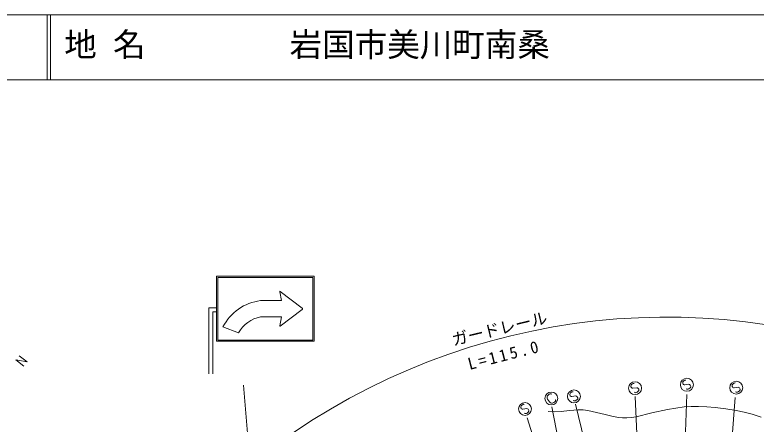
# Model space of a CAD drawing. Units: millimetres, scale not verified. Extents: x 40000 to 680000, y 20000 to 380000.
# Drawn here: x 362778 to 476736, y 317116 to 380000 of the extents above; entities that cross this region are included whole.
import ezdxf
from ezdxf.enums import TextEntityAlignment as Align

# ---------------------------------------------------------------- set-up
doc = ezdxf.new("R2010")
doc.units = ezdxf.units.MM
doc.header["$LTSCALE"] = 1000
for name, color, linetype, lineweight in [('S-BGD', 7, 'Continuous', 13), ('S-TTL', 2, 'Continuous', 13), ('S-TTL-TXT', 7, 'Continuous', 13)]:
    doc.layers.add(name, color=color, linetype=linetype, lineweight=lineweight)
doc.styles.add('ＭＳ ゴシック', font='')
doc.styles.get('ＭＳ ゴシック').set_extended_font_data('MS Gothic')

msp = doc.modelspace()

# ---------------------------------------------------------------- linework, layer by layer
at = {"layer": 'S-BGD'}
for p, q in [((393767, 329844), (393767, 339844)), ((393767, 339844), (408767, 339844)), ((393967, 330044), (393967, 339644)), ((393967, 339644), (408567, 339644)), ((408567, 339644), (408567, 330044)), ((408767, 339844), (408767, 329844)), ((403767, 336094), (403493, 337464)), ((406963, 334913), (403573, 337513)), ((400567, 336094), (403767, 336094)), ((392608, 334979), (392608, 324839)), ((392608, 334979), (393767, 334979)), ((393208, 324839), (393208, 334379)), ((393208, 334379), (393767, 334379)), ((403572, 332174), (406963, 334754)), ((403767, 333594), (400567, 333594)), ((403767, 333594), (403493, 332224)), ((394767, 332044), (397167, 331144)), ((408767, 329844), (393767, 329844)), ((408567, 330044), (393967, 330044)), ((363424, 327614), (364657, 326685)), ((364657, 326685), (362939, 326977)), ((362939, 326977), (364181, 326051)), ((465565, 323729), (465482, 323623)), ((465689, 323822), (465565, 323729)), ((465784, 323869), (465689, 323822)), ((465865, 323887), (465784, 323869)), ((465945, 323872), (465865, 323887)), ((401054, 287204), (397920, 323130)), ((457513, 323101), (457470, 322975)), ((457470, 322975), (457484, 322848)), ((457484, 322848), (457550, 322753)), ((457596, 323208), (457513, 323101)), ((457550, 322753), (457599, 322697)), ((457719, 323301), (457596, 323208)), ((457599, 322697), (457691, 322641)), ((457691, 322641), (457780, 322639)), ((457815, 323348), (457719, 323301)), ((457780, 322639), (458405, 322716)), ((457896, 323365), (457815, 323348)), ((457976, 323350), (457896, 323365)), ((458405, 322716), (458507, 322680)), ((458507, 322680), (458614, 322604)), ((458614, 322604), (458678, 322502)), ((458678, 322502), (458708, 322405)), ((465482, 323623), (465439, 323497)), ((465439, 323497), (465454, 323370)), ((465454, 323370), (465519, 323275)), ((465519, 323275), (465568, 323218)), ((465568, 323218), (465660, 323162)), ((465660, 323162), (465749, 323160)), ((465749, 323160), (466374, 323237)), ((466094, 322487), (465969, 322537)), ((466395, 322545), (466306, 322497)), ((466374, 323237), (466476, 323201)), ((466578, 322683), (466395, 322545)), ((466476, 323201), (466583, 323125)), ((466675, 322813), (466578, 322683)), ((466583, 323125), (466648, 323024)), ((466648, 323024), (466677, 322927)), ((466677, 322927), (466675, 322813)), ((473064, 323176), (473021, 323050)), ((473021, 323050), (473036, 322923)), ((473036, 322923), (473101, 322828)), ((473147, 323282), (473064, 323176)), ((473101, 322828), (473150, 322771)), ((473270, 323375), (473147, 323282)), ((473150, 322771), (473242, 322715)), ((473242, 322715), (473331, 322713)), ((473366, 323422), (473270, 323375)), ((473331, 322713), (473956, 322790)), ((473447, 323440), (473366, 323422)), ((473527, 323425), (473447, 323440)), ((473956, 322790), (474058, 322754)), ((474058, 322754), (474165, 322678)), ((474165, 322678), (474229, 322577)), ((474229, 322577), (474259, 322480)), ((444648, 321478), (444586, 321294)), ((444754, 321596), (444648, 321478)), ((444909, 321713), (444754, 321596)), ((445019, 321758), (444909, 321713)), ((445128, 321772), (445019, 321758)), ((445226, 321758), (445128, 321772)), ((445315, 321706), (445226, 321758)), ((448120, 321835), (448077, 321709)), ((448077, 321709), (448091, 321582)), ((448091, 321582), (448156, 321487)), ((448202, 321941), (448120, 321835)), ((448156, 321487), (448206, 321430)), ((448326, 322035), (448202, 321941)), ((448206, 321430), (448298, 321375)), ((448298, 321375), (448387, 321373)), ((448422, 322082), (448326, 322035)), ((448387, 321373), (449012, 321449)), ((448503, 322099), (448422, 322082)), ((448583, 322084), (448503, 322099)), ((449012, 321449), (449114, 321414)), ((449114, 321414), (449221, 321338)), ((458125, 321966), (458000, 322016)), ((458234, 321954), (458125, 321966)), ((458337, 321975), (458234, 321954)), ((458426, 322024), (458337, 321975)), ((458609, 322162), (458426, 322024)), ((458706, 322291), (458609, 322162)), ((458708, 322405), (458706, 322291)), ((465641, 310495), (466083, 321685)), ((466203, 322475), (466094, 322487)), ((466306, 322497), (466203, 322475)), ((473676, 322040), (473551, 322090)), ((473785, 322029), (473676, 322040)), ((473888, 322050), (473785, 322029)), ((473977, 322098), (473888, 322050)), ((474160, 322236), (473977, 322098)), ((474257, 322366), (474160, 322236)), ((474259, 322480), (474257, 322366)), ((444586, 321294), (444595, 321125)), ((444595, 321125), (444683, 320941)), ((444683, 320941), (444978, 320550)), ((444978, 320550), (445137, 320407)), ((445137, 320407), (445272, 320352)), ((445272, 320352), (445451, 320355)), ((445451, 320355), (445618, 320432)), ((445618, 320432), (445770, 320546)), ((445770, 320546), (445877, 320645)), ((445877, 320645), (445910, 320726)), ((445927, 320821), (445908, 320894)), ((445910, 320726), (445927, 320821)), ((448731, 320700), (448606, 320749)), ((448840, 320688), (448731, 320700)), ((448943, 320709), (448840, 320688)), ((449032, 320757), (448943, 320709)), ((449216, 320896), (449032, 320757)), ((449313, 321025), (449216, 320896)), ((449221, 321338), (449285, 321236)), ((449285, 321236), (449314, 321139)), ((449314, 321139), (449313, 321025)), ((458634, 310019), (458158, 321345)), ((472613, 309917), (473532, 321209)), ((440597, 319899), (440555, 319773)), ((440555, 319773), (440569, 319646)), ((440569, 319646), (440634, 319551)), ((440680, 320005), (440597, 319899)), ((440634, 319551), (440683, 319494)), ((440804, 320098), (440680, 320005)), ((440683, 319494), (440775, 319438)), ((440775, 319438), (440864, 319436)), ((440900, 320145), (440804, 320098)), ((440864, 319436), (441489, 319513)), ((440981, 320163), (440900, 320145)), ((441061, 320148), (440981, 320163)), ((441489, 319513), (441591, 319477)), ((441591, 319477), (441699, 319401)), ((441790, 319089), (441694, 318959)), ((441699, 319401), (441763, 319300)), ((441763, 319300), (441792, 319203)), ((441792, 319203), (441790, 319089)), ((447511, 308284), (445335, 319781)), ((446743, 319050), (448062, 319226)), ((448062, 319226), (449392, 319343)), ((451627, 309066), (448974, 320189)), ((449392, 319343), (450120, 319304)), ((450120, 319304), (450845, 319204)), ((450845, 319204), (452183, 318927)), ((460681, 318848), (463081, 319368)), ((463081, 319368), (464378, 319592)), ((464378, 319592), (465686, 319756)), ((465686, 319756), (466762, 319830)), ((466762, 319830), (467849, 319844)), ((467849, 319844), (469126, 319791)), ((469126, 319791), (470411, 319676)), ((470411, 319676), (472053, 319467)), ((472053, 319467), (473685, 319199)), ((473685, 319199), (474898, 318945)), ((441209, 318763), (441084, 318813)), ((441318, 318752), (441209, 318763)), ((441421, 318773), (441318, 318752)), ((441510, 318821), (441421, 318773)), ((441694, 318959), (441510, 318821)), ((444838, 307400), (441539, 318114)), ((444744, 319063), (445746, 319026)), ((445746, 319026), (446743, 319050)), ((452183, 318927), (453516, 318589)), ((453516, 318589), (454531, 318335)), ((454531, 318335), (455567, 318138)), ((455567, 318138), (456211, 318074)), ((456211, 318074), (456864, 318070)), ((456864, 318070), (457575, 318138)), ((457575, 318138), (458284, 318267)), ((458284, 318267), (460681, 318848)), ((474898, 318945), (476096, 318633)), ((476096, 318633), (477484, 318191))]:
    msp.add_line(p, q, dxfattribs=at)
for centre in [(458117, 322649), (466086, 323170), (473668, 322723), (445250, 321062), (448724, 321383), (441201, 319446)]:
    msp.add_circle(centre, 995, dxfattribs=at)
for centre, radius, start, end in [((403542, 337474), 50, 52.50937, 191.30994), ((401453, 328647), 7500, 96.78714, 153.06418), ((406902, 334833), 100, 307.26064, 52.50937), ((401521, 328686), 5000, 100.99979, 150.55237), ((463023, 231855), 101713, 64.27844, 124.39642), ((403542, 332214), 50, 168.69006, 307.26064)]:
    msp.add_arc(centre, radius, start, end, dxfattribs=at)
at = {"layer": 'S-TTL'}
for p, q in [((680000, 380000), (40000, 380000)), ((367750, 380000), (367750, 370000)), ((368250, 380000), (368250, 370000)), ((40000, 370000), (680000, 370000))]:
    msp.add_line(p, q, dxfattribs=at)

# ---------------------------------------------------------------- texts
at = {"layer": 'S-BGD', "style": 'ＭＳ ゴシック'}
msp.add_text('ガードレール', height=1833, rotation=13.5, dxfattribs=at).set_placement((430323, 328624), align=Align.BOTTOM_LEFT)
at = {"layer": 'S-BGD', "insert": (432677, 325414), "char_height": 1833, "attachment_point": 7, "rotation": 14.3, "style": 'ＭＳ ゴシック'}
msp.add_mtext('\\T1.32;L=115.0', dxfattribs=at)
at = {"layer": 'S-TTL-TXT', "style": 'ＭＳ ゴシック'}
for s, p in [('地 名', (370380, 372500)), ('岩国市美川町南桑', (405024, 372500))]:
    msp.add_text(s, height=3666, dxfattribs=at).set_placement(p, align=Align.BOTTOM_LEFT)

doc.saveas('drawing.dxf')
